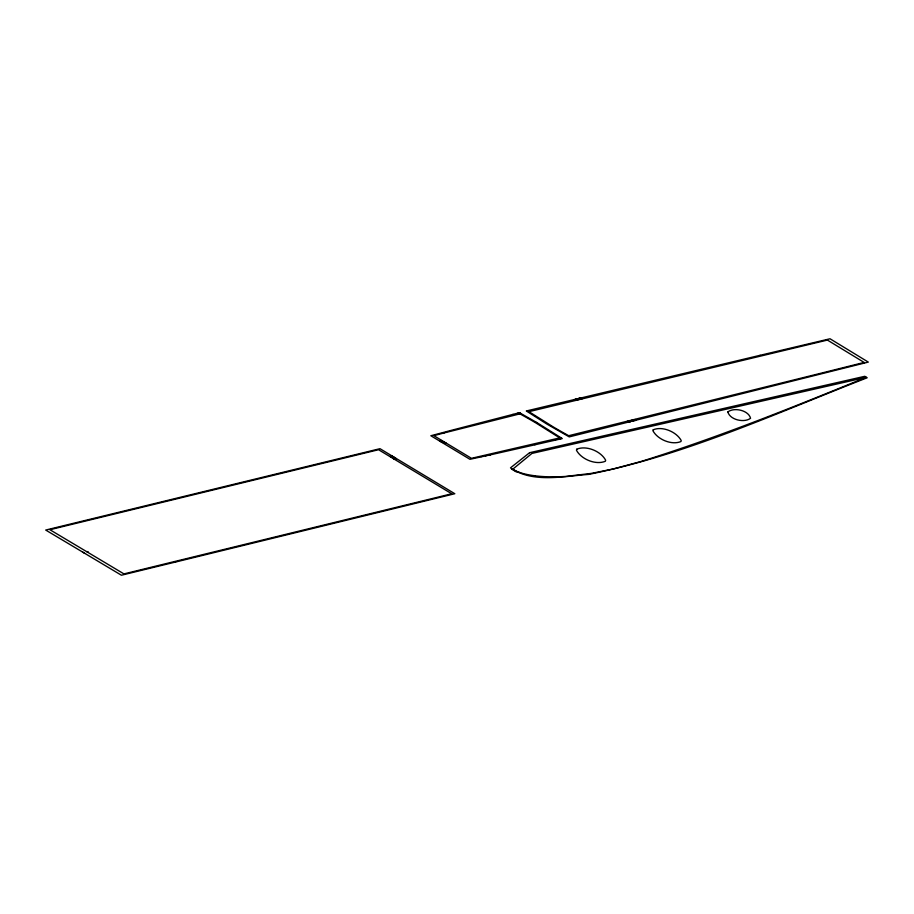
<?xml version="1.0" encoding="UTF-8"?>
<svg xmlns="http://www.w3.org/2000/svg" width="914" height="914" viewBox="0 0 914 914"><rect width="100%" height="100%" fill="white"/><g stroke="black" fill="none" stroke-linecap="round" stroke-linejoin="round"><path stroke-width="1.37" d="M392.894 457.868L395.179 457.983L393.26 458.325L392.574 457.857L393.808 457.046L391.489 457.114L392.826 457.651M442.684 442.445L444.969 442.559L442.684 442.353M519.038 472.264L516.49 471.213A16.898 6.764 3.1 0 1 514.925 470.413L514.879 470.356A21.902 8.763 3.1 0 1 512.971 469.042L531.925 453.435L866.198 377.333C793.215 407.141 718.655 437.2 642.862 460.919A156.831 62.78 3.1 0 1 640.246 461.696L614.688 468.574A136.14 54.509 3.1 0 1 612.209 469.168L592.752 473.109A56.542 22.644 3.1 0 1 590.387 473.509L565.869 476.411A31.19 12.488 3.1 0 1 563.801 476.537L561.767 476.64A39.69 15.892 3.1 0 1 559.768 476.72L557.814 476.788A45.094 18.052 3.1 0 1 555.883 476.822L549.2 476.811A46.968 18.806 3.1 0 1 547.475 476.765L545.258 476.674A38.388 15.367 3.1 0 1 543.647 476.582L541.077 476.411A31.282 12.522 3.1 0 1 539.603 476.285L537.272 476.057A25.181 10.077 3.1 0 1 535.935 475.908L535.513 475.863M175.579 562.03L454.806 493.72L379.984 448.683L45.7 530.051L84.659 553.278M760.117 355.306L830.026 338.774L868.3 362.093L863.707 363.246M446.706 431.557L430.848 435.75L469.956 459.308L479.622 457.206M446.923 431.499L453.595 429.74M453.915 429.66L513.005 414.373M863.707 363.246L569.239 436.892L546.995 424.13L526.338 410.98L760.117 355.295M512.994 414.362L519.449 412.694L536.609 422.428M175.637 562.007L121.413 575.226L82.489 551.987M555.575 440.08L534.907 444.798M555.586 440.08L562.27 438.56L536.621 422.428M578.505 398.447L580.059 398.07L580.79 399.075L578.665 398.55M393.991 458.622L396.379 458.634L393.58 458.577L394.437 459.091M630.911 420.554L632.054 421.263L629.757 420.84L631.62 421.16M634.693 419.755L631.745 420.554L633.025 420.531C634.167 422.039 629.609 420.04 632.705 420.349M86.944 551.805L123.95 573.901L451.733 493.777L378.556 449.722L49.904 529.72L86.944 551.805L88.03 551.553M635.641 419.926L636.201 420.257L634.842 419.617L635.698 419.56M568.954 436.092L571.136 436.024L568.942 436.275M629.895 421.674L630.523 421.525M634.247 420.737L633.231 420.12M534.896 444.798L489.39 455.069M488.853 455.183L490.498 454.818M485.437 455.937L486.042 455.8M488.602 455.241L481.552 456.783M481.141 456.874L479.427 457.251M535.09 475.806L533.045 475.531A23.033 9.22 3.1 0 1 531.902 475.36L529.434 474.937A24.827 9.94 3.1 0 1 527.561 474.583L526.704 474.4M526.156 474.275L525.379 474.103A27.169 10.877 3.1 0 1 523.162 473.555L519.243 472.332M516.364 471.932L511.509 469.019M634.487 419.8L635.721 420.371L635.104 420.531M634.27 419.846L635.184 420.406M629.495 420.897L628.524 421.137L629.175 421.8L627.667 421.343L628.295 421.994C624.593 420.44 629.975 423.262 627.964 421.434L630.1 421.628M629.403 421.023L630.317 421.583M582.686 398.481L581.635 398.87L580.253 398.024L581.944 398.081M577.122 399.235L575.432 399.19L576.814 400.024L577.854 399.635M445.255 442.844L446.169 443.21L443.781 443.199M444.73 442.97L445.358 443.359L444.501 443.027M574.129 399.635L576.483 400.024L574.175 399.555M561.367 438.412L558.774 438.412L561.367 438.412M561.059 438.389L560.111 438.252L561.059 438.389M570.816 436.001L569.879 435.864L570.816 436.035M583.201 397.796L582.161 397.704L583.201 397.796M727.875 411.917C729.84 419.892 744.293 423.125 750.554 418.269C748.589 410.295 734.136 407.061 727.875 411.917M653.224 429.797L652.939 430.78C657.646 439.508 671.687 445.461 680.953 441.542L681.227 440.559C676.52 431.819 662.479 425.878 653.224 429.797M576.757 449.208L576.448 450.225C581.224 459.296 595.802 465.306 605.342 461.262L605.651 460.233C600.875 451.162 586.297 445.152 576.757 449.208M443.678 441.793L441.256 441.77L443.678 441.793M391.786 457.16L393.603 457.194L391.786 457.16M441.576 441.736L443.393 441.77L441.645 441.679M583.486 397.784C585.28 398.07 582.744 398.881 581.75 397.67L583.486 397.784M560.293 438.629L559.185 438.469L560.293 438.629M529.583 452.716L510.503 467.842C532.485 483.415 563.744 476.217 588.673 474.4C685.351 455.081 775.746 413.357 867.192 377.768L864.77 376.305L529.583 452.716M391.752 456.04C388.427 458.005 395.659 455.583 391.135 456.737C394.197 454.829 386.988 457.286 391.752 456.04M441.542 440.617C438.217 442.582 445.449 440.16 440.925 441.313C443.987 439.406 436.778 441.85 441.542 440.617M520.135 413.277L518.661 414.031L517.507 413.322L520.135 413.277M529.926 410.843L528.463 411.586L527.309 410.889L529.926 410.843M519.746 413.277L518.626 413.357L519.746 413.277M529.549 410.832L528.429 410.923L529.549 410.832M444.181 432.928L433.842 435.658L471.464 458.314L559.734 437.897L535.501 422.702A690.39 276.394 3.1 0 0 519.917 413.859L444.181 432.928M819.127 373.677L568.725 435.704A690.39 276.394 3.1 0 1 553.141 426.849L528.909 411.666L827.421 340.077L864.153 362.435L819.127 373.677M577.294 398.744L578.311 399.669L577.362 398.881L579.693 399.338L577.294 398.744"/></g></svg>
